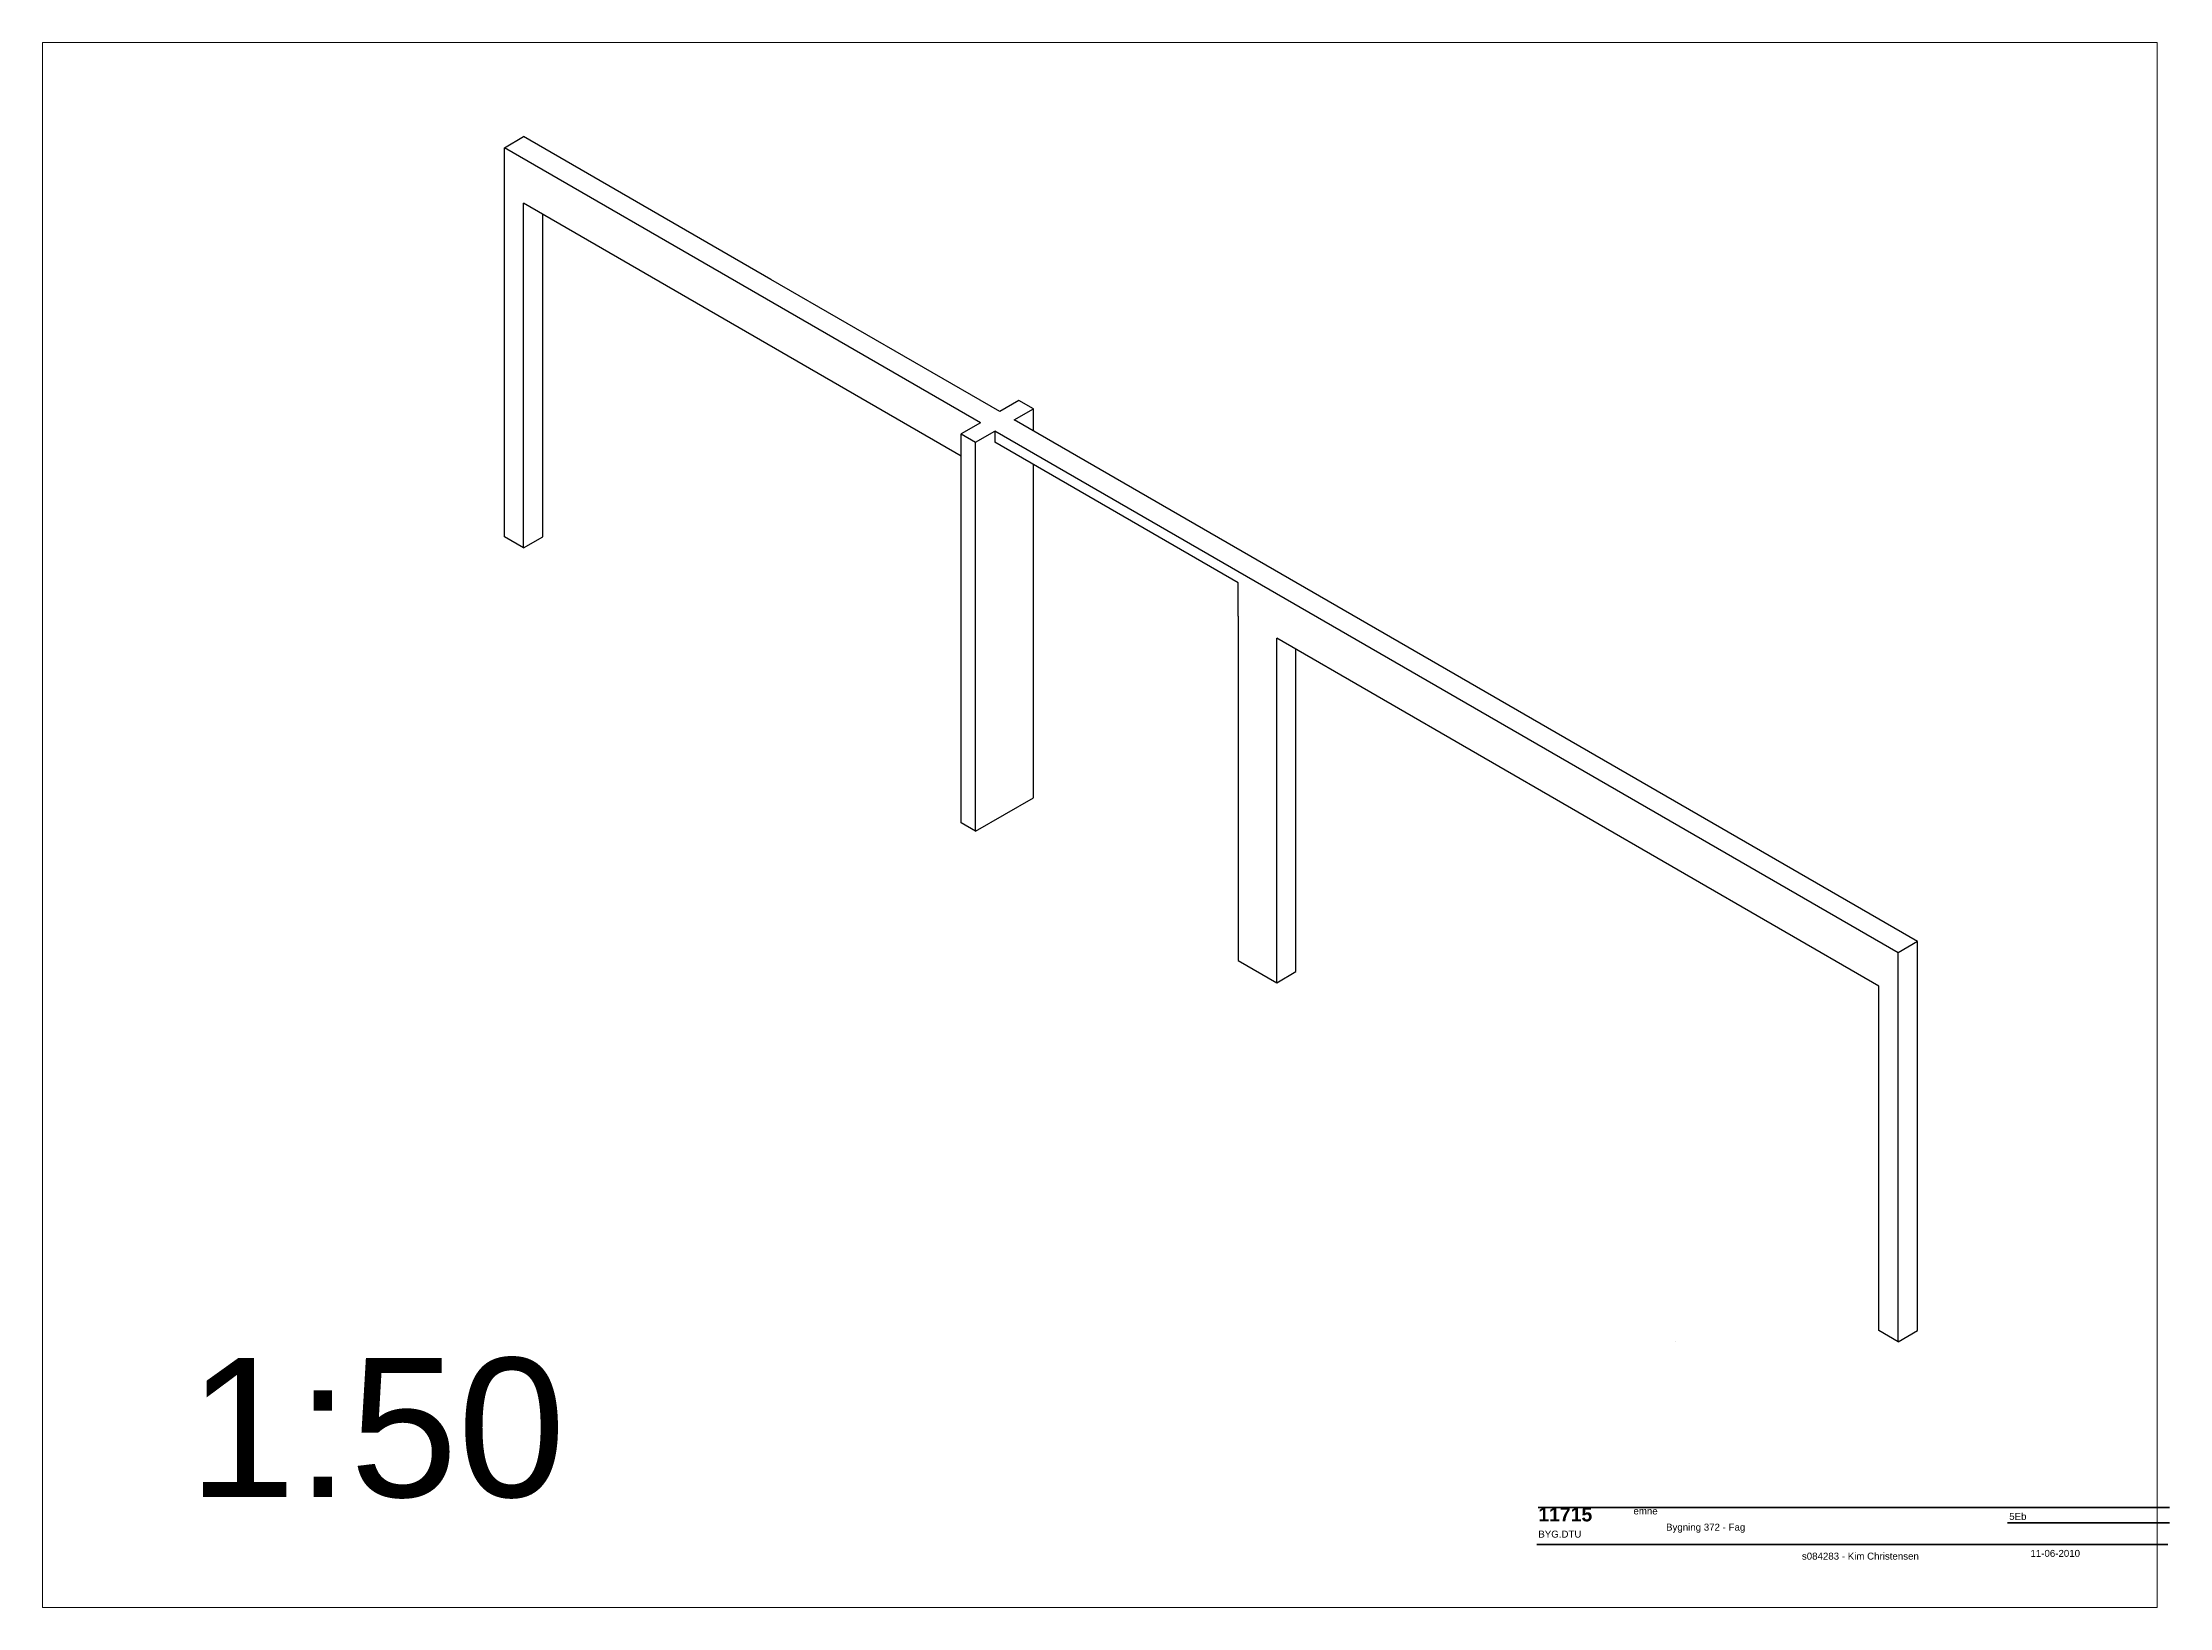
# Paper-space layout 'Layout1' of a CAD drawing. Header units: millimetres. Extents: x -1 to 382, y 0 to 282.
# The model-space entities are those that its viewports show. They can reach past a viewport. Long polylines and large blocks are cut down to what shows.
import ezdxf

# ---------------------------------------------------------------- set-up
doc = ezdxf.new("R2010")
doc.units = ezdxf.units.MM
doc.layers.add('Kontur', color=7, linetype='Continuous')
doc.layers.add('Tekst', color=7, linetype='Continuous', lineweight=35)
doc.styles.get("Standard").update_dxf_attribs({"font": 'ARIAL.TTF'})

msp = doc.modelspace()

# ---------------------------------------------------------------- linework, layer by layer
at = {"layer": 'Kontur'}
for p, q in [((-11299, 10998), (-11126, 11098)), ((-9073, 9713), (-11299, 10998)), ((-11299, 7498), (-11299, 10998)), ((-8900, 9813), (-11126, 11098)), ((-11299, 7498), (-11299, 10598)), ((-7186, 8223), (-11126, 10498)), ((-11126, 7398), (-11126, 10498)), ((-10953, 7498), (-10953, 10398)), ((-6839, 8623), (-8900, 9813)), ((-7012, 8523), (-9073, 9713)), ((-6666, 8723), (-6839, 8623)), ((-6709, 8548), (-6536, 8648)), ((-6536, 8648), (-6666, 8723)), ((-6536, 8448), (-6536, 8648)), ((-7012, 8523), (-7186, 8423)), ((-7056, 8348), (-6882, 8448)), ((1249, 3754), (-6882, 8448)), ((-6882, 8448), (-6882, 8348)), ((1422, 3854), (-6709, 8548)), ((-7186, 4923), (-7186, 8423)), ((-7186, 8423), (-7056, 8348)), ((-7056, 4848), (-7056, 8348)), ((-4692, 7084), (-6882, 8348)), ((-6536, 5148), (-6536, 8148)), ((-11126, 7398), (-11299, 7498)), ((-11126, 7398), (-10953, 7498)), ((-4692, 6784), (-4692, 7084)), ((-4692, 6784), (-4692, 3684)), ((1076, 3454), (-4345, 6584)), ((-4345, 3484), (-4345, 6584)), ((-4172, 3584), (-4172, 6484)), ((-7056, 4848), (-6536, 5148)), ((-7056, 4848), (-7186, 4923)), ((1422, 3854), (1249, 3754)), ((1422, 354), (1422, 3854)), ((-4692, 3684), (-4345, 3484)), ((1249, 254), (1249, 3754)), ((-4345, 3484), (-4172, 3584)), ((1076, 354), (1076, 3454)), ((-751, 254), (-751, 254)), ((1249, 254), (1076, 354)), ((1249, 254), (1422, 354))]:
    msp.add_line(p, q, dxfattribs=at)

psp = doc.layouts.get("Layout1")

# ---------------------------------------------------------------- linework, layer by layer
at = {"layer": 'Tekst'}
for p, q in [((268.82, 18.13), (382.46, 18.13)), ((353.33, 15.37), (382.46, 15.37)), ((268.54, 11.49), (382.18, 11.49))]:
    psp.add_line(p, q, dxfattribs=at)

# ---------------------------------------------------------------- texts
at = {"layer": 'Kontur', "insert": (25.7, 45.03), "char_height": 25, "attachment_point": 1}
psp.add_mtext_dynamic_manual_height_columns('1:50', width=100.8952, gutter_width=12.5, heights=[0], dxfattribs=at)
at = {"layer": 'Tekst', "attachment_point": 1}
for s, width, insert, char_height in [('{\\fArial|b1|i0|c0|p34;11715\\P\\fArial|b0|i0|c0|p34;\\H0.5x;BYG.DTU}', 34.2534, (268.82, 18.13), 2.5), ('emne', 36.2683, (285.95, 18.13), 1.25), ('5Eb', 44.1032, (353.61, 17.14), 1.25), ('Bygning 372 - Fag', 44.1032, (291.82, 15.22), 1.25), ('s084283 - Kim Christensen', 44.1032, (316.28, 10), 1.25), ('11-06-2010', 44.1032, (357.43, 10.5), 1.25)]:
    psp.add_mtext_dynamic_manual_height_columns(s, width=width, gutter_width=1060.74, heights=[0], dxfattribs=dict(at, insert=insert, char_height=char_height))

# ---------------------------------------------------------------- viewports
at = {"layer": 'Defpoints', "view_target_point": (-6742.18, 6477.82)}
psp.add_viewport(center=(189.87, 140.96), size=(380.76, 281.628), view_center_point=(804.33, -1574.2), view_height=14081.3984, dxfattribs=at)

doc.saveas('drawing.dxf')
